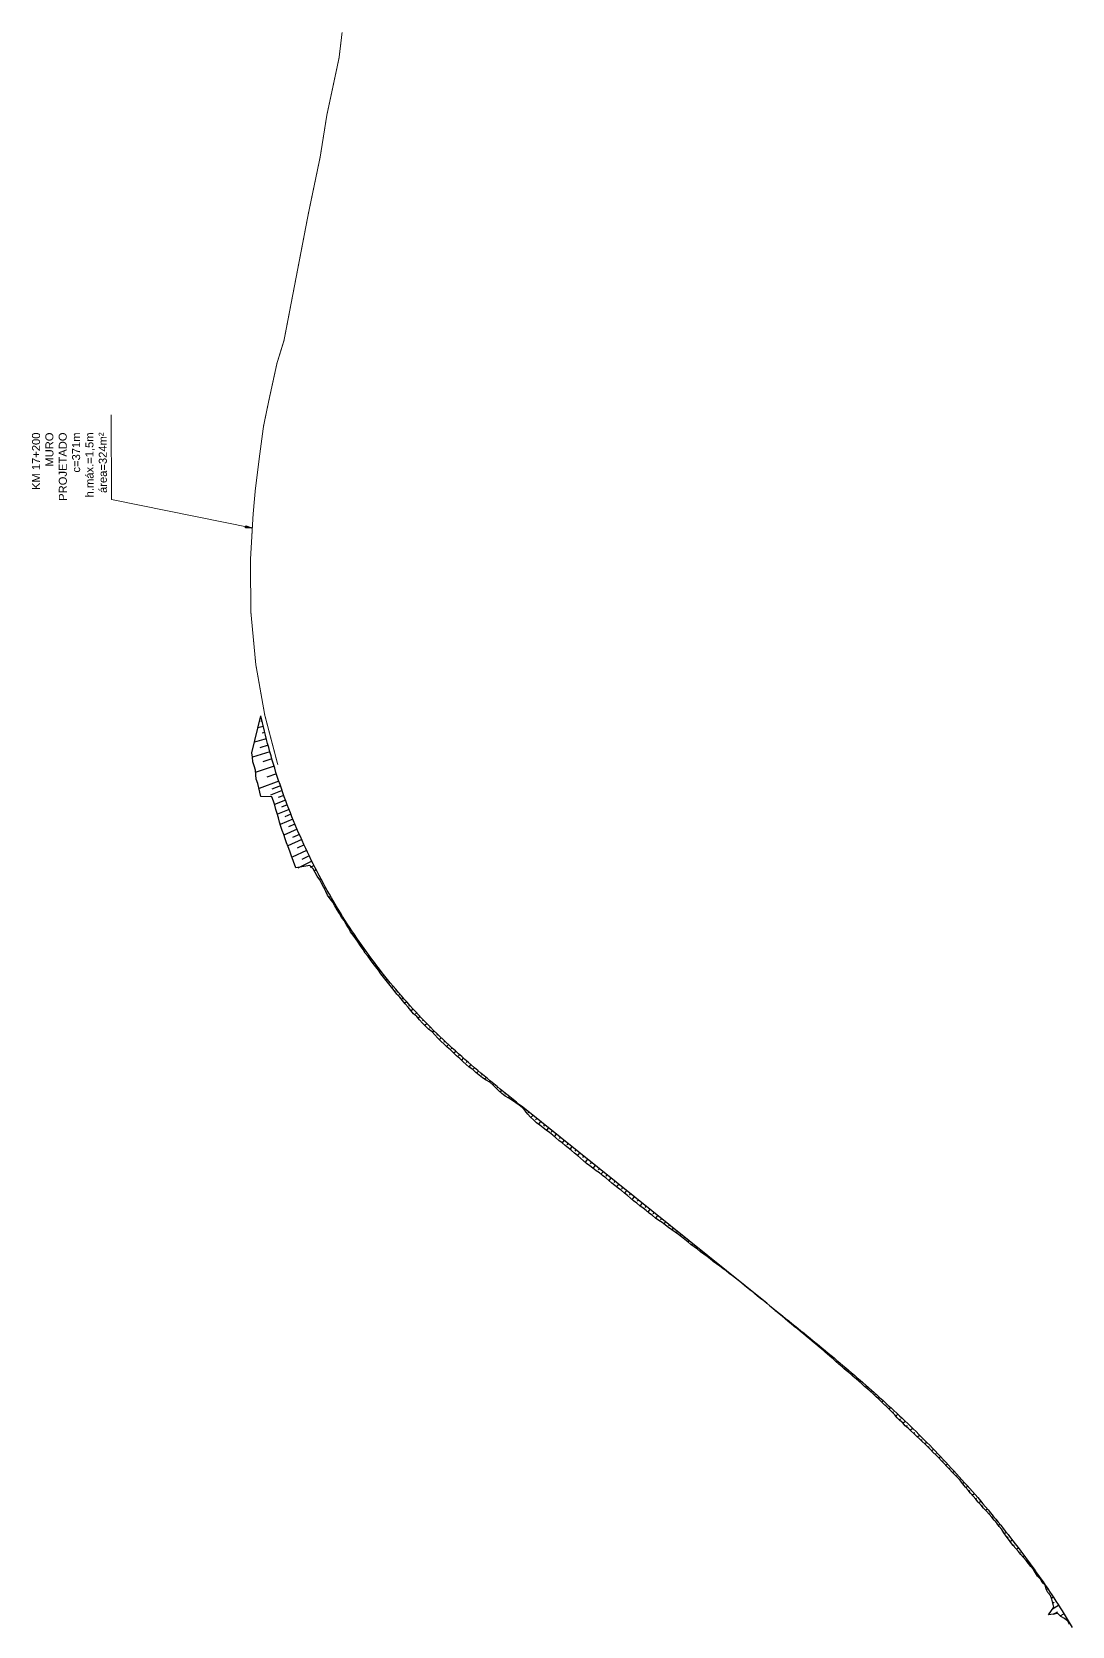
# Model space of a CAD drawing. Header units: metres. Extents: x 288738 to 324331, y 7399322 to 7465117.
# Drawn here: x 321421 to 321941, y 7404705 to 7405501 of the extents above; entities that cross this region are included whole.
import ezdxf

# ---------------------------------------------------------------- set-up
doc = ezdxf.new("R2010")
doc.units = ezdxf.units.M
doc.header["$LTSCALE"] = 10
doc.layers.add('_AUX-PLATAFORMA EXISTENTE', color=252, linetype='Continuous', lineweight=25)
doc.layers.add('U-HZ-TEXTO-MUROS', color=2, linetype='Continuous', lineweight=0)
for name, color, linetype in [('F-HZ-ATERRO-TALUDE', 110, 'Continuous'), ('F-HZ-PIANO-CORTE', 10, 'Continuous'), ('F-HZ-TALUDE', 2, 'Continuous')]:
    doc.layers.add(name, color=color, linetype=linetype)
doc.styles.add('ARIAL', font='arial.ttf')
doc.styles.add('DIM', font='arial.ttf', dxfattribs={"width": 0.8})
doc.dimstyles.new('U-1_2000', dxfattribs={"dimscale": 2, "dimtxt": 1.5, "dimasz": 0.75, "dimexe": 0.75, "dimexo": 0.75, "dimgap": 0.25, "dimtad": 1, "dimzin": 4, "dimtxsty": 'DIM', "dimblk": 'ARCHTICK', "dimcen": 0.7, "dimdle": 0.75, "dimclrd": 256, "dimclre": 256, "dimclrt": 256, "dimaunit": 1, "dimadec": 3, "dimazin": 2, "dimtfac": 1, "dimtofl": 0, "dimtmove": 0, "dimatfit": 3, "dimldrblk": 'CLOSEDBLANK', "dimfxl": 0, "dimtolj": 1, "dimtzin": 0, "dimlwd": -1, "dimlwe": -1, "dimarcsym": 0})

# ---------------------------------------------------------------- blocks, each defined once
blk = doc.blocks.new('_ArchTick')
at = {"color": 0, "linetype": 'ByBlock', "const_width": 0.15}
blk.add_lwpolyline([(-0.5, -0.5), (0.5, 0.5)], dxfattribs=at)

msp = doc.modelspace()

# ---------------------------------------------------------------- linework, layer by layer
at = {"layer": '_AUX-PLATAFORMA EXISTENTE', "color": 6, "const_width": 0.5, "flags": 128}
msp.add_lwpolyline([(321544.107, 7405135.051, -0.081549), (321530.391, 7405236.362), (321531.186, 7405250.006), (321531.772, 7405260.078), (321532.871, 7405272.42), (321535.051, 7405289.776), (321536.962, 7405304.132), (321539.619, 7405316.996), (321543.694, 7405335.681), (321547.211, 7405347.089), (321559.434, 7405410.732), (321565.275, 7405438.739), (321568.612, 7405459.704), (321570.184, 7405467.026), (321574.721, 7405488.336), (321576.238, 7405501.053)], format="xyb", dxfattribs=at)
at = {"layer": 'F-HZ-ATERRO-TALUDE', "linetype": 'Continuous', "lineweight": -3}
for p, q in [((321536.238, 7405156.81), (321535.561, 7405156.627)), ((321535.651, 7405159.431), (321535.645, 7405159.43)), ((321538.371, 7405148.018), (321532.434, 7405146.256)), ((321536.847, 7405154.194), (321534.189, 7405153.455)), ((321537.598, 7405151.103), (321536.328, 7405150.738)), ((321540.138, 7405141.49), (321531.543, 7405138.767)), ((321539.243, 7405144.751), (321535.067, 7405143.47)), ((321542.247, 7405134.33), (321532.822, 7405131.13)), ((321541.167, 7405137.902), (321536.681, 7405136.431)), ((321543.431, 7405130.554), (321538.553, 7405128.84)), ((321544.653, 7405126.791), (321534.738, 7405123.186)), ((321545.458, 7405124.425), (321541.054, 7405122.789)), ((321546.275, 7405122.062), (321540.458, 7405119.857)), ((321547.975, 7405117.36), (321542.452, 7405115.18)), ((321547.125, 7405119.711), (321544.293, 7405118.615)), ((321548.859, 7405115.021), (321546.037, 7405113.885)), ((321549.748, 7405112.685), (321543.94, 7405110.3)), ((321551.653, 7405107.892), (321545.329, 7405105.192)), ((321550.695, 7405110.286), (321547.669, 7405109.019)), ((321553.76, 7405102.833), (321547.083, 7405099.864)), ((321552.699, 7405105.359), (321549.437, 7405103.938)), ((321554.894, 7405100.222), (321551.498, 7405098.681)), ((321556.04, 7405097.617), (321549.154, 7405094.427)), ((321558.525, 7405092.201), (321551.37, 7405088.744)), ((321557.278, 7405094.907), (321553.77, 7405093.247)), ((321561.094, 7405086.883), (321554.06, 7405083.344)), ((321559.805, 7405089.54), (321556.053, 7405087.69)), ((321562.216, 7405084.649), (321560.303, 7405083.67)), ((321563.341, 7405082.417), (321562.405, 7405081.93)), ((321564.501, 7405080.202), (321564.089, 7405079.984)), ((321565.66, 7405077.987), (321564.948, 7405077.604)), ((321566.854, 7405075.791), (321566.501, 7405075.598)), ((321568.051, 7405073.596), (321567.343, 7405073.203)), ((321569.277, 7405071.417), (321568.938, 7405071.226)), ((321570.511, 7405069.243), (321569.871, 7405068.876)), ((321571.768, 7405067.082), (321571.472, 7405066.909)), ((321573.038, 7405064.929), (321572.499, 7405064.61)), ((321574.326, 7405062.786), (321574.07, 7405062.632)), ((321575.633, 7405060.655), (321575.122, 7405060.343)), ((321576.952, 7405058.531), (321576.699, 7405058.374)), ((321578.294, 7405056.422), (321577.801, 7405056.112)), ((321579.643, 7405054.317), (321579.395, 7405054.159)), ((321581.022, 7405052.232), (321580.447, 7405051.859)), ((321582.401, 7405050.146), (321582.075, 7405049.932)), ((321583.814, 7405048.084), (321583.195, 7405047.671)), ((321585.227, 7405046.022), (321584.934, 7405045.823)), ((321586.671, 7405043.981), (321586.036, 7405043.545)), ((321588.119, 7405041.943), (321587.772, 7405041.701)), ((321589.592, 7405039.923), (321588.919, 7405039.447)), ((321591.075, 7405037.91), (321590.764, 7405037.687)), ((321592.576, 7405035.912), (321591.971, 7405035.471)), ((321594.093, 7405033.924), (321593.785, 7405033.697)), ((321595.623, 7405031.947), (321594.971, 7405031.459)), ((321597.173, 7405029.985), (321596.811, 7405029.711)), ((321598.732, 7405028.031), (321597.953, 7405027.431)), ((321600.314, 7405026.096), (321599.917, 7405025.786)), ((321601.901, 7405024.164), (321601.088, 7405023.52)), ((321603.516, 7405022.256), (321603.08, 7405021.906)), ((321605.131, 7405020.347), (321604.202, 7405019.591)), ((321606.778, 7405018.466), (321606.301, 7405018.073)), ((321608.425, 7405016.586), (321607.448, 7405015.767)), ((321610.098, 7405014.728), (321609.594, 7405014.3)), ((321611.777, 7405012.876), (321610.735, 7405011.979)), ((321613.477, 7405011.043), (321612.957, 7405010.589)), ((321615.187, 7405009.219), (321614.161, 7405008.312)), ((321616.913, 7405007.411), (321616.394, 7405006.945)), ((321618.653, 7405005.616), (321617.577, 7405004.637)), ((321620.406, 7405003.833), (321619.879, 7405003.347)), ((321622.176, 7405002.068), (321621.229, 7405001.183)), ((321623.954, 7405000.311), (321623.518, 7404999.898)), ((321625.754, 7404998.575), (321624.874, 7404997.73)), ((321627.556, 7404996.843), (321627.11, 7404996.408)), ((321629.381, 7404995.134), (321628.457, 7404994.222)), ((321631.214, 7404993.434), (321630.745, 7404992.965)), ((321633.068, 7404991.757), (321632.11, 7404990.786)), ((321634.922, 7404990.08), (321634.433, 7404989.579)), ((321636.796, 7404988.425), (321635.806, 7404987.397)), ((321638.672, 7404986.773), (321638.173, 7404986.248)), ((321640.563, 7404985.137), (321639.55, 7404984.061)), ((321642.459, 7404983.508), (321641.944, 7404982.955)), ((321644.364, 7404981.889), (321643.386, 7404980.827)), ((321646.276, 7404980.278), (321645.831, 7404979.79)), ((321648.194, 7404978.675), (321647.408, 7404977.804)), ((321650.119, 7404977.08), (321649.784, 7404976.705)), ((321652.048, 7404975.49), (321651.429, 7404974.79)), ((321653.983, 7404973.907), (321653.658, 7404973.536)), ((321655.921, 7404972.327), (321655.259, 7404971.567)), ((321657.863, 7404970.753), (321657.546, 7404970.385)), ((321659.807, 7404969.181), (321659.232, 7404968.51)), ((321661.753, 7404967.612), (321661.54, 7404967.362)), ((321663.701, 7404966.044), (321663.395, 7404965.683)), ((321665.65, 7404964.478), (321665.51, 7404964.312)), ((321667.598, 7404962.912), (321667.288, 7404962.541)), ((321669.547, 7404961.347), (321669.225, 7404960.959)), ((321671.496, 7404959.781), (321670.546, 7404958.631)), ((321673.445, 7404958.215), (321672.928, 7404957.587)), ((321675.394, 7404956.65), (321674.289, 7404955.3)), ((321677.343, 7404955.084), (321676.829, 7404954.454)), ((321679.292, 7404953.518), (321678.337, 7404952.344)), ((321681.241, 7404951.952), (321680.759, 7404951.359)), ((321683.19, 7404950.387), (321682.218, 7404949.186)), ((321685.139, 7404948.821), (321684.649, 7404948.214)), ((321687.088, 7404947.255), (321686.1, 7404946.03)), ((321689.037, 7404945.69), (321688.546, 7404945.08)), ((321690.986, 7404944.124), (321690.01, 7404942.912)), ((321692.935, 7404942.558), (321692.423, 7404941.922)), ((321694.884, 7404940.992), (321693.826, 7404939.678)), ((321696.833, 7404939.427), (321696.284, 7404938.745)), ((321698.782, 7404937.861), (321697.643, 7404936.446)), ((321700.731, 7404936.295), (321700.167, 7404935.594)), ((321702.68, 7404934.729), (321701.562, 7404933.341)), ((321704.629, 7404933.164), (321704.093, 7404932.498)), ((321706.578, 7404931.598), (321705.552, 7404930.324)), ((321708.527, 7404930.032), (321708.007, 7404929.386)), ((321710.476, 7404928.467), (321709.42, 7404927.156)), ((321712.425, 7404926.901), (321711.908, 7404926.259)), ((321714.374, 7404925.335), (321713.362, 7404924.079)), ((321716.323, 7404923.769), (321715.81, 7404923.133)), ((321718.272, 7404922.204), (321717.233, 7404920.913)), ((321720.221, 7404920.638), (321719.681, 7404919.967)), ((321722.17, 7404919.072), (321721.048, 7404917.679)), ((321724.119, 7404917.507), (321723.572, 7404916.828)), ((321726.068, 7404915.941), (321725.004, 7404914.62)), ((321728.017, 7404914.375), (321727.495, 7404913.727)), ((321729.966, 7404912.809), (321728.943, 7404911.54)), ((321731.915, 7404911.244), (321731.406, 7404910.612)), ((321733.864, 7404909.678), (321732.853, 7404908.423)), ((321735.813, 7404908.112), (321735.372, 7404907.565)), ((321737.762, 7404906.547), (321737.009, 7404905.612)), ((321739.711, 7404904.981), (321739.343, 7404904.524)), ((321741.66, 7404903.415), (321740.942, 7404902.524)), ((321743.609, 7404901.849), (321743.292, 7404901.457)), ((321745.558, 7404900.284), (321745.01, 7404899.604)), ((321747.506, 7404898.718), (321747.244, 7404898.391)), ((321749.455, 7404897.152), (321748.951, 7404896.526)), ((321751.404, 7404895.586), (321751.168, 7404895.293)), ((321753.353, 7404894.021), (321752.911, 7404893.472)), ((321755.302, 7404892.455), (321755.105, 7404892.21)), ((321757.251, 7404890.889), (321756.903, 7404890.457)), ((321759.2, 7404889.324), (321759.038, 7404889.122)), ((321761.149, 7404887.758), (321760.849, 7404887.385)), ((321763.098, 7404886.192), (321762.996, 7404886.065)), ((321765.047, 7404884.626), (321764.938, 7404884.491)), ((321766.996, 7404883.061), (321766.95, 7404883.003)), ((321768.945, 7404881.495), (321768.869, 7404881.4)), ((321770.894, 7404879.929), (321770.872, 7404879.902)), ((321772.843, 7404878.364), (321772.831, 7404878.348)), ((321777.357, 7404874.701), (321777.375, 7404874.723)), ((321779.274, 7404873.095), (321779.299, 7404873.126)), ((321784.833, 7404868.732), (321784.786, 7404868.673)), ((321786.782, 7404867.166), (321786.769, 7404867.15))]:
    msp.add_line(p, q, dxfattribs=at)
at = {"layer": 'F-HZ-PIANO-CORTE'}
for p, q in [((321790.936, 7404863.662), (321790.977, 7404863.713)), ((321792.802, 7404861.993), (321792.966, 7404862.196)), ((321794.773, 7404860.455), (321794.843, 7404860.542)), ((321796.724, 7404858.891), (321796.861, 7404859.061)), ((321798.637, 7404857.281), (321798.722, 7404857.387)), ((321800.531, 7404855.647), (321800.752, 7404855.922)), ((321802.435, 7404854.027), (321802.565, 7404854.188)), ((321804.382, 7404852.46), (321804.638, 7404852.776)), ((321806.312, 7404850.872), (321806.445, 7404851.036)), ((321808.178, 7404849.207), (321808.518, 7404849.621)), ((321810.177, 7404847.704), (321810.316, 7404847.872)), ((321812.085, 7404846.09), (321812.388, 7404846.456)), ((321813.947, 7404844.423), (321814.133, 7404844.646)), ((321815.896, 7404842.859), (321816.248, 7404843.278)), ((321817.802, 7404841.245), (321817.988, 7404841.464)), ((321819.709, 7404839.632), (321820.096, 7404840.085)), ((321821.618, 7404838.023), (321821.817, 7404838.254)), ((321823.432, 7404836.305), (321823.931, 7404836.877)), ((321825.353, 7404834.712), (321825.598, 7404834.989)), ((321827.223, 7404833.06), (321827.75, 7404833.65)), ((321829.093, 7404831.41), (321829.373, 7404831.719)), ((321830.977, 7404829.776), (321831.552, 7404830.403)), ((321832.852, 7404828.132), (321833.149, 7404828.452)), ((321834.791, 7404826.557), (321835.336, 7404827.134)), ((321836.648, 7404824.893), (321836.934, 7404825.192)), ((321838.489, 7404823.214), (321839.098, 7404823.841)), ((321840.383, 7404821.588), (321840.677, 7404821.886)), ((321842.227, 7404819.911), (321842.838, 7404820.522)), ((321844.071, 7404818.233), (321844.385, 7404818.543)), ((321845.817, 7404816.461), (321846.554, 7404817.176)), ((321847.607, 7404814.732), (321848.004, 7404815.112)), ((321849.43, 7404813.034), (321850.243, 7404813.801)), ((321851.172, 7404811.26), (321851.624, 7404811.68)), ((321852.845, 7404809.424), (321853.902, 7404810.394)), ((321854.585, 7404807.651), (321855.153, 7404808.165)), ((321856.399, 7404805.944), (321857.533, 7404806.957)), ((321858.128, 7404804.161), (321858.732, 7404804.693)), ((321859.957, 7404802.464), (321861.131, 7404803.484)), ((321861.9, 7404800.862), (321862.409, 7404801.299)), ((321863.657, 7404799.096), (321864.696, 7404799.979)), ((321865.49, 7404797.393), (321865.978, 7404797.803)), ((321867.262, 7404795.636), (321868.228, 7404796.44)), ((321869.038, 7404793.881), (321869.51, 7404794.269)), ((321870.803, 7404792.113), (321871.727, 7404792.868)), ((321872.547, 7404790.328), (321873.006, 7404790.699)), ((321874.304, 7404788.55), (321875.193, 7404789.264)), ((321876.101, 7404786.802), (321876.506, 7404787.126)), ((321877.81, 7404784.982), (321878.624, 7404785.627)), ((321879.502, 7404783.147), (321879.914, 7404783.472)), ((321881.193, 7404781.31), (321882.022, 7404781.959)), ((321882.906, 7404779.489), (321883.307, 7404779.801)), ((321884.583, 7404777.637), (321885.384, 7404778.259)), ((321886.21, 7404775.745), (321886.632, 7404776.071)), ((321887.829, 7404773.846), (321888.713, 7404774.528)), ((321889.444, 7404771.943), (321889.904, 7404772.297)), ((321891.038, 7404770.023), (321892.006, 7404770.765)), ((321892.64, 7404768.107), (321893.14, 7404768.49)), ((321894.261, 7404766.205), (321895.264, 7404766.973)), ((321895.931, 7404764.339), (321896.405, 7404764.702)), ((321897.639, 7404762.502), (321898.486, 7404763.15)), ((321899.363, 7404760.675), (321899.723, 7404760.951)), ((321900.99, 7404758.775), (321901.673, 7404759.297)), ((321902.575, 7404756.843), (321902.914, 7404757.101)), ((321904.137, 7404754.892), (321904.823, 7404755.414)), ((321905.655, 7404752.909), (321906.02, 7404753.185)), ((321907.07, 7404750.847), (321907.937, 7404751.502)), ((321908.479, 7404748.782), (321908.98, 7404749.159)), ((321909.969, 7404746.779), (321911.014, 7404747.561)), ((321911.518, 7404744.82), (321912.029, 7404745.2)), ((321913.177, 7404742.943), (321914.055, 7404743.592)), ((321914.764, 7404741.011), (321915.162, 7404741.304)), ((321916.445, 7404739.147), (321917.058, 7404739.594)), ((321918.017, 7404737.203), (321918.281, 7404737.394)), ((321919.593, 7404735.26), (321920.023, 7404735.568)), ((321921.179, 7404733.323), (321921.335, 7404733.434)), ((321922.614, 7404731.278), (321922.951, 7404731.516)), ((321923.896, 7404729.127), (321924.147, 7404729.302)), ((321925.475, 7404727.183), (321925.831, 7404727.428)), ((321927.072, 7404725.248), (321927.161, 7404725.309)), ((321928.012, 7404722.87), (321928.655, 7404723.302)), ((321929.259, 7404720.702), (321929.652, 7404720.963)), ((321930.53, 7404718.554), (321931.422, 7404719.138)), ((321931.21, 7404716.026), (321931.998, 7404716.534)), ((321931.218, 7404713.084), (321934.133, 7404714.936)), ((321931.66, 7404710.439), (321933.563, 7404711.63)), ((321934.99, 7404709.591), (321936.785, 7404710.698)), ((321937.353, 7404708.118), (321937.722, 7404708.342)), ((321939.179, 7404706.304), (321939.38, 7404706.423))]:
    msp.add_line(p, q, dxfattribs=at)
at = {"layer": 'F-HZ-TALUDE', "linetype": 'Continuous', "lineweight": 30}
for points in [[(321774.368, 7404877.057), (321772.836, 7404878.344), (321772.831, 7404878.348), (321771.259, 7404879.575), (321769.651, 7404880.766), (321768.075, 7404881.999), (321766.468, 7404883.192), (321764.944, 7404884.487), (321763.295, 7404885.629), (321761.675, 7404886.806), (321760.086, 7404888.021), (321758.536, 7404889.285), (321756.908, 7404890.453), (321755.286, 7404891.628), (321753.736, 7404892.891), (321752.107, 7404894.057), (321750.524, 7404895.28), (321748.956, 7404896.522), (321747.402, 7404897.781), (321745.873, 7404899.071), (321744.211, 7404900.195), (321742.635, 7404901.428), (321740.947, 7404902.52), (321739.35, 7404903.725), (321737.766, 7404904.947), (321736.188, 7404906.176), (321734.528, 7404907.304), (321732.858, 7404908.419), (321731.314, 7404909.69), (321729.7, 7404910.875), (321728.172, 7404912.166), (321726.587, 7404913.387), (321725.009, 7404914.616), (321723.428, 7404915.841), (321721.818, 7404917.03), (321720.316, 7404918.354), (321718.837, 7404919.706), (321717.238, 7404920.909), (321715.735, 7404922.232), (321714.165, 7404923.471), (321712.549, 7404924.653), (321710.978, 7404925.891), (321709.425, 7404927.152), (321707.935, 7404928.49), (321706.364, 7404929.727), (321704.832, 7404931.015), (321703.134, 7404932.094), (321701.567, 7404933.337), (321700.041, 7404934.63), (321698.402, 7404935.785), (321696.903, 7404937.112), (321695.406, 7404938.442), (321693.831, 7404939.674), (321692.292, 7404940.951), (321690.761, 7404942.24), (321689.221, 7404943.521), (321687.622, 7404944.734), (321686.091, 7404946.037), (321684.518, 7404947.293), (321682.957, 7404948.57), (321681.439, 7404949.905), (321679.899, 7404951.218), (321678.256, 7404952.41), (321676.61, 7404953.603), (321675.009, 7404954.858), (321673.384, 7404956.088), (321671.879, 7404957.471), (321670.339, 7404958.817), (321668.965, 7404960.366), (321667.742, 7404962.1), (321666.31, 7404963.585), (321664.702, 7404964.866), (321662.975, 7404966.011), (321661.287, 7404967.21), (321659.553, 7404968.36), (321657.735, 7404969.421), (321656.061, 7404970.657), (321654.57, 7404972.109), (321653.1, 7404973.589), (321651.584, 7404975.021), (321650.014, 7404976.397), (321648.138, 7404977.438), (321646.341, 7404978.576), (321644.663, 7404979.855), (321643.093, 7404981.258), (321641.502, 7404982.644), (321639.786, 7404983.904), (321638.17, 7404985.277), (321636.612, 7404986.718), (321635.047, 7404988.156), (321633.433, 7404989.552), (321631.851, 7404990.986), (321630.308, 7404992.466), (321628.73, 7404993.918), (321627.212, 7404995.434), (321625.628, 7404996.888), (321624.092, 7404998.391), (321622.612, 7404999.946), (321621.149, 7405001.519), (321619.447, 7405002.87), (321617.838, 7405004.312), (321616.348, 7405005.865), (321614.939, 7405007.49), (321613.526, 7405009.112), (321611.944, 7405010.586), (321610.541, 7405012.218), (321609.16, 7405013.868), (321607.709, 7405015.46), (321606.354, 7405017.132), (321605.018, 7405018.82), (321603.567, 7405020.414), (321602.284, 7405022.145), (321600.882, 7405023.779), (321599.59, 7405025.502), (321598.21, 7405027.156), (321596.856, 7405028.83), (321595.605, 7405030.583), (321594.339, 7405032.324), (321593.017, 7405034.024), (321591.738, 7405035.756), (321590.423, 7405037.462), (321589.197, 7405039.233), (321587.806, 7405040.887), (321586.697, 7405042.739), (321585.414, 7405044.471), (321584.232, 7405046.271), (321583.043, 7405048.067), (321581.714, 7405049.77), (321580.447, 7405051.517), (321579.508, 7405053.475), (321578.346, 7405055.288), (321577.215, 7405057.121), (321576.004, 7405058.904), (321574.864, 7405060.731), (321573.761, 7405062.582), (321572.634, 7405064.418), (321571.622, 7405066.321), (321570.346, 7405068.072), (321569.006, 7405069.789), (321568.087, 7405071.746), (321567.081, 7405073.653), (321566.046, 7405075.545), (321565.039, 7405077.45), (321563.848, 7405079.258), (321562.844, 7405081.167), (321561.739, 7405083.023), (321560.157, 7405084.639), (321553.052, 7405083.496), (321550.854, 7405089.765), (321550.103, 7405091.84), (321549.353, 7405093.912), (321548.518, 7405095.943), (321547.743, 7405098), (321547.049, 7405100.091), (321546.276, 7405102.145), (321545.586, 7405104.233), (321544.97, 7405106.35), (321544.45, 7405108.504), (321543.798, 7405110.599), (321543.178, 7405112.705), (321542.603, 7405114.826), (321541.89, 7405116.89), (321541.092, 7405118.92), (321535.61, 7405119.191), (321535.07, 7405121.349), (321534.671, 7405123.555), (321534.119, 7405125.701), (321533.349, 7405127.769), (321533.119, 7405130.023), (321532.968, 7405132.297), (321532.293, 7405134.391), (321531.562, 7405136.466), (321531.433, 7405138.733), (321531.14, 7405140.942), (321535.645, 7405159.43)], [(321788.44, 7404865.834), (321786.881, 7404867.086), (321666.491, 7404963.802), (321664.89, 7404965.089), (321663.286, 7404966.378), (321661.679, 7404967.67), (321660.072, 7404968.966), (321658.462, 7404970.265), (321656.852, 7404971.569), (321655.241, 7404972.878), (321653.63, 7404974.192), (321652.018, 7404975.512), (321650.407, 7404976.838), (321648.797, 7404978.17), (321647.188, 7404979.51), (321645.58, 7404980.858), (321643.974, 7404982.213), (321642.37, 7404983.577), (321640.77, 7404984.95), (321639.172, 7404986.333), (321637.578, 7404987.725), (321635.988, 7404989.128), (321634.402, 7404990.543), (321632.821, 7404991.968), (321631.246, 7404993.405), (321629.677, 7404994.854), (321628.114, 7404996.316), (321626.56, 7404997.789), (321625.015, 7404999.272), (321623.481, 7405000.767), (321621.956, 7405002.272), (321620.441, 7405003.787), (321618.937, 7405005.314), (321617.442, 7405006.85), (321615.957, 7405008.397), (321614.483, 7405009.954), (321613.019, 7405011.521), (321611.565, 7405013.098), (321610.122, 7405014.686), (321608.69, 7405016.283), (321607.268, 7405017.89), (321605.856, 7405019.507), (321604.456, 7405021.134), (321603.066, 7405022.77), (321601.687, 7405024.416), (321600.32, 7405026.072), (321598.963, 7405027.737), (321597.617, 7405029.411), (321596.283, 7405031.094), (321594.96, 7405032.787), (321593.648, 7405034.488), (321592.348, 7405036.199), (321591.059, 7405037.919), (321589.782, 7405039.647), (321588.516, 7405041.384), (321587.263, 7405043.13), (321586.02, 7405044.885), (321584.79, 7405046.647), (321583.572, 7405048.419), (321582.365, 7405050.198), (321581.171, 7405051.986), (321579.988, 7405053.782), (321578.818, 7405055.586), (321577.66, 7405057.398), (321576.514, 7405059.218), (321575.381, 7405061.046), (321574.26, 7405062.881), (321573.151, 7405064.724), (321572.055, 7405066.574), (321570.971, 7405068.432), (321569.9, 7405070.297), (321568.842, 7405072.17), (321567.796, 7405074.049), (321566.763, 7405075.936), (321565.743, 7405077.829), (321564.736, 7405079.729), (321563.741, 7405081.636), (321562.76, 7405083.55), (321561.792, 7405085.47), (321560.836, 7405087.397), (321559.894, 7405089.33), (321558.965, 7405091.269), (321558.049, 7405093.215), (321557.147, 7405095.166), (321556.257, 7405097.124), (321555.381, 7405099.087), (321554.519, 7405101.056), (321553.67, 7405103.031), (321552.834, 7405105.011), (321552.012, 7405106.997), (321551.203, 7405108.988), (321550.408, 7405110.984), (321549.626, 7405112.986), (321548.858, 7405114.992), (321548.104, 7405117.004), (321547.363, 7405119.02), (321546.636, 7405121.041), (321545.923, 7405123.067), (321545.224, 7405125.097), (321544.539, 7405127.132), (321543.867, 7405129.171), (321543.21, 7405131.214), (321542.566, 7405133.261), (321541.936, 7405135.312), (321541.32, 7405137.368), (321540.718, 7405139.427), (321540.13, 7405141.49), (321539.557, 7405143.556), (321538.997, 7405145.626), (321538.451, 7405147.699), (321537.92, 7405149.775), (321537.402, 7405151.855), (321536.899, 7405153.938), (321536.41, 7405156.023), (321535.935, 7405158.112), (321535.645, 7405159.43)], [(321780.567, 7404872.001), (321779.04, 7404873.293), (321777.507, 7404874.578), (321775.964, 7404875.852)], [(321788.433, 7404865.824), (321786.84, 7404867.036), (321785.29, 7404868.299), (321783.678, 7404869.486), (321782.189, 7404870.826)], [(321788.44, 7404865.834), (321789.999, 7404864.581), (321791.558, 7404863.328), (321793.117, 7404862.075), (321794.675, 7404860.822), (321796.231, 7404859.569), (321797.783, 7404858.318), (321799.331, 7404857.07), (321800.875, 7404855.823), (321802.414, 7404854.578), (321803.948, 7404853.336), (321805.478, 7404852.094), (321807.003, 7404850.854), (321808.524, 7404849.616), (321810.039, 7404848.379), (321811.549, 7404847.143), (321813.055, 7404845.909), (321814.555, 7404844.675), (321816.05, 7404843.441), (321817.54, 7404842.209), (321819.024, 7404840.978), (321820.503, 7404839.746), (321821.978, 7404838.516), (321823.445, 7404837.285), (321824.908, 7404836.055), (321826.365, 7404834.825), (321827.816, 7404833.594), (321829.262, 7404832.364), (321830.702, 7404831.133), (321832.136, 7404829.901), (321833.565, 7404828.669), (321834.993, 7404827.432), (321836.417, 7404826.192), (321837.839, 7404824.948), (321839.259, 7404823.7), (321840.675, 7404822.447), (321842.09, 7404821.19), (321843.501, 7404819.929), (321844.909, 7404818.663), (321846.315, 7404817.393), (321847.717, 7404816.117), (321849.116, 7404814.837), (321850.513, 7404813.553), (321851.904, 7404812.262), (321853.293, 7404810.966), (321854.679, 7404809.666), (321856.06, 7404808.358), (321857.442, 7404807.045), (321858.821, 7404805.722), (321860.198, 7404804.392), (321861.573, 7404803.054), (321862.947, 7404801.708), (321864.318, 7404800.354), (321865.688, 7404798.992), (321867.055, 7404797.623), (321868.42, 7404796.246), (321869.783, 7404794.862), (321871.143, 7404793.469), (321872.501, 7404792.07), (321873.856, 7404790.663), (321875.208, 7404789.248), (321876.557, 7404787.827), (321877.903, 7404786.398), (321879.246, 7404784.961), (321880.586, 7404783.518), (321881.923, 7404782.068), (321883.256, 7404780.61), (321884.585, 7404779.146), (321885.911, 7404777.674), (321887.233, 7404776.196), (321888.551, 7404774.711), (321889.866, 7404773.219), (321891.177, 7404771.721), (321892.483, 7404770.216), (321893.785, 7404768.704), (321895.084, 7404767.186), (321896.378, 7404765.661), (321897.667, 7404764.13), (321898.949, 7404762.596), (321900.224, 7404761.059), (321901.491, 7404759.52), (321902.751, 7404757.978), (321904.003, 7404756.433), (321905.248, 7404754.886), (321906.486, 7404753.336), (321907.716, 7404751.783), (321908.939, 7404750.228), (321910.155, 7404748.67), (321911.364, 7404747.11), (321912.565, 7404745.547), (321913.759, 7404743.982), (321914.946, 7404742.414), (321916.126, 7404740.844), (321917.298, 7404739.272), (321918.464, 7404737.697), (321919.622, 7404736.119), (321920.773, 7404734.54), (321921.917, 7404732.958), (321923.054, 7404731.373), (321924.181, 7404729.786), (321925.299, 7404728.194), (321926.407, 7404726.598), (321927.505, 7404724.998), (321928.593, 7404723.395), (321929.672, 7404721.788), (321930.741, 7404720.177), (321931.8, 7404718.562), (321932.849, 7404716.944), (321933.889, 7404715.321), (321934.92, 7404713.693), (321935.943, 7404712.059), (321936.958, 7404710.42), (321937.963, 7404708.775), (321938.96, 7404707.125), (321939.949, 7404705.47), (321940.928, 7404703.81)], [(321939.684, 7404705.313), (321938.807, 7404707.033), (321937.142, 7404708.276), (321935.222, 7404709.352), (321933.858, 7404710.761), (321929.179, 7404710.077), (321931.857, 7404714.026), (321931.237, 7404715.905), (321930.785, 7404717.901), (321930.069, 7404719.734), (321928.824, 7404721.223), (321927.962, 7404722.97), (321927.424, 7404724.943), (321925.908, 7404726.255), (321925.076, 7404728.04), (321923.613, 7404729.389), (321922.709, 7404731.131), (321921.654, 7404732.771), (321920.375, 7404734.255), (321919.175, 7404735.797), (321917.929, 7404737.309), (321916.717, 7404738.848), (321915.389, 7404740.304), (321914.084, 7404741.779), (321912.876, 7404743.328), (321911.544, 7404744.788), (321910.317, 7404746.327), (321909.113, 7404747.889), (321907.97, 7404749.498), (321906.872, 7404751.145), (321905.752, 7404752.78), (321904.556, 7404754.36), (321903.327, 7404755.918), (321902.072, 7404757.46), (321900.807, 7404758.998), (321899.511, 7404760.514), (321898.15, 7404761.985), (321896.734, 7404763.416), (321895.419, 7404764.927), (321894.073, 7404766.412), (321892.783, 7404767.936), (321891.5, 7404769.462), (321890.236, 7404770.999), (321888.959, 7404772.521), (321887.67, 7404774.032), (321886.385, 7404775.54), (321885.1, 7404777.046), (321883.799, 7404778.535), (321882.447, 7404779.979), (321881.093, 7404781.417), (321879.76, 7404782.868), (321878.427, 7404784.314), (321877.095, 7404785.755), (321875.744, 7404787.177), (321874.32, 7404788.535), (321872.938, 7404789.921), (321871.587, 7404791.326), (321870.211, 7404792.706), (321868.838, 7404794.082), (321867.455, 7404795.444), (321866.081, 7404796.807), (321864.71, 7404798.166), (321863.256, 7404799.449), (321861.932, 7404800.836), (321860.4, 7404802.037), (321859.024, 7404803.365), (321857.592, 7404804.637), (321856.314, 7404806.038), (321854.925, 7404807.334), (321853.54, 7404808.627), (321852.299, 7404810.05), (321851.012, 7404811.431), (321849.698, 7404812.786), (321848.312, 7404814.072), (321846.933, 7404815.363), (321845.589, 7404816.686), (321844.276, 7404818.04), (321842.903, 7404819.335), (321841.464, 7404820.561), (321840.097, 7404821.859), (321838.649, 7404823.073), (321837.235, 7404824.32), (321835.888, 7404825.636), (321834.443, 7404826.849), (321832.97, 7404828.03), (321831.55, 7404829.266), (321830.143, 7404830.52), (321828.7, 7404831.742), (321827.287, 7404833.002), (321825.876, 7404834.273), (321824.418, 7404835.497), (321822.941, 7404836.707), (321821.582, 7404838.059), (321820.115, 7404839.293), (321818.639, 7404840.524), (321817.179, 7404841.783), (321815.699, 7404843.024), (321814.17, 7404844.213), (321812.753, 7404845.546), (321811.244, 7404846.774), (321809.773, 7404848.056), (321808.184, 7404849.202), (321806.73, 7404850.52), (321805.227, 7404851.785), (321803.688, 7404853.015), (321802.152, 7404854.255), (321800.65, 7404855.546), (321799.138, 7404856.83), (321797.658, 7404858.162), (321796.086, 7404859.388), (321794.535, 7404860.648), (321792.943, 7404861.86), (321791.48, 7404863.232), (321789.912, 7404864.473)]]:
    msp.add_lwpolyline(points, dxfattribs=at)

# ---------------------------------------------------------------- texts
at = {"layer": 'U-HZ-TEXTO-MUROS', "linetype": 'Continuous', "lineweight": -3, "insert": (321458.716, 7405301.128), "char_height": 4, "width": 29.40176, "attachment_point": 9, "rotation": 90.119083, "style": 'ARIAL'}
msp.add_mtext('KM 17+200\\PMURO PROJETADO\\Pc=371m^Jh.máx.=1,5m\\Párea=324m²', dxfattribs=at)

# ---------------------------------------------------------------- leaders
at = {"layer": 'U-HZ-TEXTO-MUROS', "linetype": 'Continuous', "lineweight": -3}
msp.add_leader([(321530.981, 7405253.378), (321460.962, 7405267.563), (321460.874, 7405309.927)], dimstyle='U-1_2000', override={"dimscale": 1, "dimasz": 3}, dxfattribs=at)

doc.saveas('drawing.dxf')
